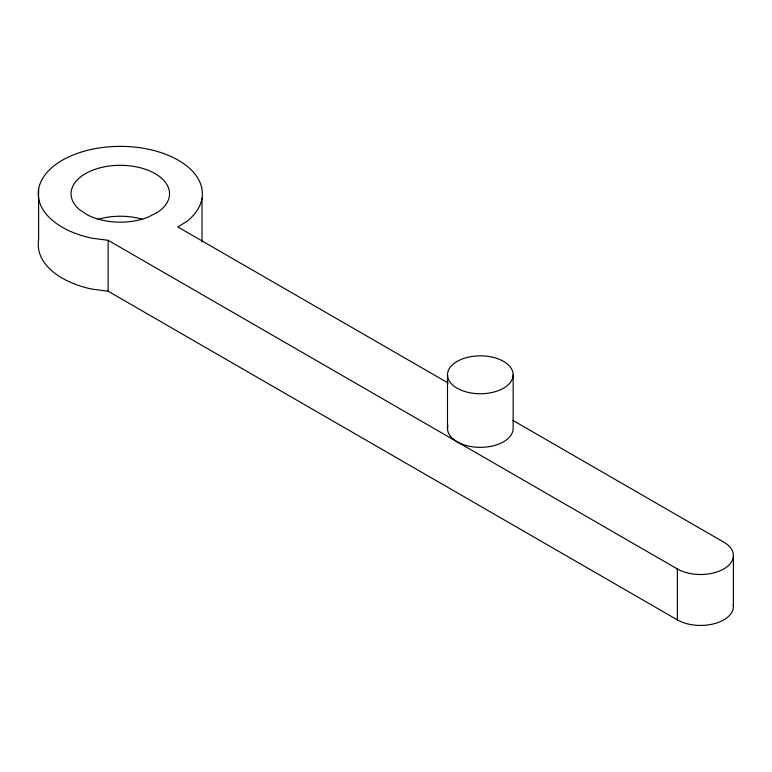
<?xml version="1.0" encoding="UTF-8"?>
<svg xmlns="http://www.w3.org/2000/svg" width="772" height="772" viewBox="0 0 772 772"><rect width="100%" height="100%" fill="white"/><g stroke="black" fill="none" stroke-linecap="round" stroke-linejoin="round"><path stroke-width="1.16" d="M512.936 420.422L723.789 542.156A32.829 18.953 0 0 1 723.789 568.954A32.829 18.953 0 0 1 677.362 568.954L108.138 240.314L91.771 238.162A82.064 47.382 0 0 1 46.146 173.459A82.064 47.382 0 0 1 161.763 152.856A82.064 47.382 0 0 1 187.239 221.149L177.878 226.978L448.223 383.057M733.217 604.505A32.829 18.953 0 0 1 714.708 623.583A32.829 18.953 0 0 1 677.362 619.877L108.138 291.237L91.771 289.085A82.064 47.382 0 0 1 38.6 240.246L38.6 189.323M733.4 555.56L733.4 606.483M677.362 568.954L677.362 619.877M513.148 374.796A32.829 18.953 0 0 1 463.914 391.211A32.829 18.953 0 0 1 463.914 358.382A32.829 18.953 0 0 1 513.148 374.796L513.148 428.392A32.829 18.953 0 0 1 477.743 447.287A32.829 18.953 0 0 1 447.905 425.43M447.499 374.796L447.499 428.392M202.013 198.153L202.013 241.974M108.138 240.314L108.138 291.237M97.561 219.451A49.234 28.429 0 0 1 142.28 219.219M157.179 212.58L147.481 217.443A49.234 28.429 0 0 1 87.68 215.031L79.246 209.434A49.234 28.429 0 0 1 89.658 171.49A49.234 28.429 0 0 1 156.021 174.173A49.234 28.429 0 0 1 157.179 212.58"/></g></svg>
